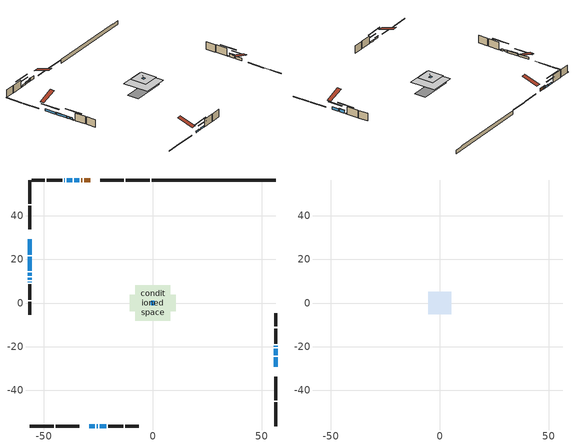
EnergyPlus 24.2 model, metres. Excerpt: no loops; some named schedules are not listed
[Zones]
conditioned space
 floor outside (Floor1 construction): -0.5,-0.5 -0.5,0.5 0.5,0.5 0.5,-0.5 z0.86
 floor outside (Floor11 construction): -0.43,-0.43 -0.43,0.43 0.43,0.43 0.43,-0.43 z0.86
 floor outside (Floor12 construction): -0.37,-0.37 -0.37,0.37 0.37,0.37 0.37,-0.37 z0.86
 floor outside (Floor2 construction): -0.43,-0.43 -0.43,0.43 0.43,0.43 0.43,-0.43 z0.86
 floor outside (Floor3 construction): -0.57,-0.57 -0.57,0.57 0.57,0.57 0.57,-0.57 z0.86
 floor outside (Floor5 construction): -0.61,-0.61 -0.61,0.61 0.61,0.61 0.61,-0.61 z0.86
 floor outside (Floor7 construction): -0.43,-0.43 -0.43,0.43 0.43,0.43 0.43,-0.43 z0.86
 floor outside (Floor8 construction): -0.7,-0.7 -0.7,0.7 0.7,0.7 0.7,-0.7 z0.86
 floor outside (Floor9 construction): -0.26,-0.26 -0.26,0.26 0.26,0.26 0.26,-0.26 z0.86
 floor adiabatic (AdiabaticFloorConstruction): -8.1,-8.1 -8.1,8.1 8.1,8.1 8.1,-8.1 z3.3
 floor foundation (Slab1 construction): -10.54,-3.73 -10.54,3.73 10.54,3.73 10.54,-3.73 z-1.58
 wall outside (RimJoist1 construction): -1.46,56.54 -12.4,56.54 / -56.54,-56.54 -45.6,-56.54 / -56.54,56.54 -56.54,45.6 / 56.54,-56.54 56.54,-45.6 z0.86:1.16
 wall outside (RimJoist2 construction): -13.33,56.54 -24.19,56.54 / -44.67,-56.54 -33.81,-56.54 / -56.54,44.67 -56.54,33.81 / 56.54,-44.67 56.54,-33.81 z0.86:1.16
 wall outside (AdiabaticWallConstruction 1): -28.74,56.54 -31.55,56.54 / -32.48,56.54 -32.97,56.54 z0.86:2.89
 wall outside (AdiabaticWallConstruction): 56.54,-29.26 56.54,-25.05 z0.86:2.55; -56.54,29.26 -56.54,22.24 z0.86:2.06; 56.54,-24.12 56.54,-20.93 z0.86:2.78; -33.9,56.54 -36.13,56.54 z0.86:1.76; -29.26,-56.54 -26.69,-56.54 z0.86:1.63; -56.54,21.31 -56.54,14.82 z0.86:1.98; -56.54,13.9 -56.54,12.5 / -56.54,11.57 -56.54,10.73 z0.86:2.08; -37.05,56.54 -39.47,56.54 z0.86:1.83; 56.54,-20 56.54,-19.71 / -40.39,56.54 -40.69,56.54 / -25.76,-56.54 -25.18,-56.54 / -56.54,9.8 -56.54,9.51 z0.86:1.21; -24.26,-56.54 -21.47,-56.54 z0.86:1.7
 wall outside (Wall1 construction): -41.62,56.54 -48.68,56.54 / -20.55,-56.54 -13.49,-56.54 / -56.54,8.58 -56.54,1.52 / 56.54,-18.78 56.54,-11.72 z0.86:5.74
 wall outside (Wall2 construction): -49.61,56.54 -55.62,56.54 / -12.56,-56.54 -6.55,-56.54 / -56.54,0.59 -56.54,-5.42 / 56.54,-10.79 56.54,-4.78 z0.86:5.74
 wall foundation (FoundationWall1 construction): -0.53,56.54,-1.58 -0.53,56.54,0.86 50.84,56.54,0.86 50.84,56.54,0.6 56.54,56.54,0.6 56.54,56.54,-1.58
 window (WindowConstruction): 56.54,-29.26 56.54,-25.05 z0.86:2.55
 window (WindowConstruction 3): -56.54,29.26 -56.54,22.24 z0.86:2.06
 window (WindowConstruction 4): 56.54,-24.12 56.54,-20.93 z0.86:2.78
 window (WindowConstruction 5): -33.9,56.54 -36.13,56.54 z0.86:1.76
 window (WindowConstruction 6): -29.26,-56.54 -26.69,-56.54 z0.86:1.63
 window (WindowConstruction 7): -56.54,21.31 -56.54,14.82 z0.86:1.98
 window (WindowConstruction 12): -56.54,13.9 -56.54,12.5 z0.86:2.08
 window (WindowConstruction 13): -56.54,11.57 -56.54,10.73 z0.86:2.08
 window (WindowConstruction 1): -37.05,56.54 -39.47,56.54 z0.86:1.83
 window (WindowConstruction 8): 56.54,-20 56.54,-19.71 z0.86:1.21
 window (WindowConstruction 9): -40.4,56.54 -40.69,56.54 z0.86:1.21
 window (WindowConstruction 10): -25.76,-56.54 -25.18,-56.54 z0.86:1.21
 window (WindowConstruction 11): -56.54,9.8 -56.54,9.51 z0.86:1.21
 window (WindowConstruction 2): -24.26,-56.54 -21.48,-56.54 z0.86:1.7
 door (Door): -28.74,56.54 -31.55,56.54 z0.86:2.89
 door (Door 1): -32.48,56.54 -32.97,56.54 z0.86:2.89
 ceiling adiabatic (AdiabaticFloorConstruction): 8.1,-8.1 8.1,8.1 -8.1,8.1 -8.1,-8.1 z3.3
 roof outside (Roof1 construction): -2.17,2.17 -2.17,-2.17 2.17,-2.17 2.17,2.17 z5.74
 roof outside (Roof3 construction): -0.93,0.93 -0.93,-0.93 0.93,-0.93 0.93,0.93 z5.74
 roof outside (Roof4 construction): -0.9,0.9 -0.9,-0.9 0.9,-0.9 0.9,0.9 z5.74
 roof outside (AdiabaticRoofConstruction): 0.75,-0.75 0.75,0.75 -0.75,0.75 -0.75,-0.75 z5.74; 0.68,-0.68 0.68,0.68 -0.68,0.68 -0.68,-0.68 z5.74
 skylight (SkylightConstruction): 0.75,-0.75 0.75,0.75 -0.75,0.75 -0.75,-0.75 z5.74
 skylight (SkylightConstruction 1): 0.68,-0.68 0.68,0.68 -0.68,0.68 -0.68,-0.68 z5.74
attic - vented
 floor to conditioned space (Floor13 construction Reversed): -5.24,-5.24 -5.24,5.24 5.24,5.24 5.24,-5.24 z5.74
 roof outside (Roof2 construction): -27.81,56.54,5.74 -27.81,46.33,9.14 -25.12,46.33,9.14 -25.12,56.54,5.74; -30.19,-56.54,5.74 -30.19,-46.33,9.14 -32.88,-46.33,9.14 -32.88,-56.54,5.74; -56.54,30.19,5.74 -46.33,30.19,9.14 -46.33,32.88,9.14 -56.54,32.88,5.74; 56.54,-30.19,5.74 46.33,-30.19,9.14 46.33,-32.88,9.14 56.54,-32.88,5.74
shading: 56.54,-22.41 56.54,-31.9 56.96,-31.9 56.96,-22.41 z5.19; -56.54,19.6 -56.54,31.9 -56.96,31.9 -56.96,19.6 z4.7; 56.54,-20.73 56.54,-24.32 56.96,-24.32 56.96,-20.73 z2.98; -36.33,56.54 -33.69,56.54 -33.69,56.96 -36.33,56.96 z1.96; -26.49,-56.54 -29.46,-56.54 -29.46,-56.96 -26.49,-56.96 z1.84; -56.54,14.62 -56.54,21.51 -56.96,21.51 -56.96,14.62 z2.18; -42.11,56.54 -34.42,56.54 -34.42,56.96 -42.11,56.96 z4.47; 56.54,-14.33 56.54,-25.38 56.96,-25.38 56.96,-14.33 z6.59; -46.07,56.54 -35.02,56.54 -35.02,56.96 -46.07,56.96 z6.59; -19.8,-56.54 -31.14,-56.54 -31.14,-56.96 -19.8,-56.96 z6.59; -56.54,4.13 -56.54,15.18 -56.96,15.18 -56.96,4.13 z6.59; -18.84,-56.54 -26.89,-56.54 -26.89,-56.96 -18.84,-56.96 z4.34
[Building]
Building 1: Terrain=Suburbs
[Site:Location]
Vancouver Intl AP_BC: Latitude {deg}=49.19; Longitude {deg}=-123.18; Time Zone {hr}=-8; Elevation {m}=4; Keep Site Location Information=Yes
[Site:GroundTemperature:Shallow]
8.06451, 6.96315, 6.87495, 7.3976, 9.49575, 11.5841, 13.3946, 14.5416, 14.639, 13.7062, 11.9418, 9.91751
[Site:WaterMainsTemperature]
Calculation Method=Schedule; Temperature Schedule=mains temperature schedule
[Material] Roughness=Rough; Thermal Absorptance=0.9
Name | Thickness {m} | Conductivity {W/m-K} | Density {kg/m3} | Specific Heat {J/kg-K} | Solar Absorptance | Visible Absorptance
asphalt or fiberglass shingles | 0.00635 | 0.162714 | 1121.4 | 1465.45 | 0.84 | 0.84
asphalt or fiberglass shingles 1 | 0.00635 | 0.162714 | 1121.4 | 1465.45 | 0.7 | 0.7
ceiling loosefill ins | 0.0846667 | 0.0480833 | 16.02 | 1046.75 | 0.7 | 0.7
ceiling stud and cavity | 0.1397 | 0.0930096 | 65.682 | 1177.47 | 0.7 | 0.7
concrete 4.0 in. | 0.1016 | 1.803125 | 2242.8 | 837.4 | 0.7 | 0.7
concrete 8.0 in. | 0.2032 | 1.803125 | 2242.8 | 837.4 | 0.7 | 0.7
door material | 0.04445 | 0.0451087 | 512.64 | 1214.23 | 0.7 | 0.7
exterior vertical ins | 0.00218552 | 0.029427 | 32.04 | 1214.23 | 0.7 | 0.7
floor covering | 0.0127 | 0.0433444 | 54.468 | 1339.84 | 0.6 | 0.6
floor rigid ins; rim joist rigid ins; roof rigid ins; wall rigid ins | 0.051816 | 0.029427 | 32.04 | 1214.23 | 0.7 | 0.7
floor rigid ins 1; roof rigid ins 1; wall rigid ins 1 | 0.512978 | 0.029427 | 32.04 | 1214.23 | 0.7 | 0.7
floor stud and cavity | 0.1397 | 0.0951064 | 92.3553 | 1139.71 | 0.7 | 0.7
floor stud and cavity 1 | 0.1397 | 0.0910672 | 92.3553 | 1139.71 | 0.7 | 0.7
floor stud and cavity 2 | 0.1397 | 0.0946526 | 92.3553 | 1139.71 | 0.7 | 0.7
floor stud and cavity 3 | 0.1397 | 0.0957955 | 92.3553 | 1139.71 | 0.7 | 0.7
floor stud and cavity 4 | 0.1397 | 0.0944273 | 92.3553 | 1139.71 | 0.7 | 0.7
floor stud and cavity 5 | 0.1397 | 0.0955647 | 92.3553 | 1139.71 | 0.7 | 0.7
floor stud and cavity 6 | 0.1397 | 0.0935367 | 92.3553 | 1139.71 | 0.7 | 0.7
floor stud and cavity 7 | 0.1397 | 0.0949926 | 92.3553 | 1139.71 | 0.7 | 0.7
floor stud and cavity 8 | 0.1397 | 0.094879 | 92.3553 | 1139.71 | 0.7 | 0.7
floor stud and cavity 9 | 0.1397 | 1.75129 | 37.0049 | 1207.88 | 0.7 | 0.7
furniture material conditioned space 1 | 0.1524 | 0.115458 | 640.8 | 1214.23 | 0.6 | 0.6
gypsum board | 0.0127 | 0.160291 | 801 | 837.4 | 0.6 | 0.6
gypsum board 1 | 0.0127 | 0.160291 | 801 | 837.4 | 0.7 | 0.7
osb sheathing 0.5 in. | 0.0127 | 0.115458 | 512.64 | 1214.23 | 0.7 | 0.7
osb sheathing 0.75 in. | 0.01905 | 0.115458 | 512.64 | 1214.23 | 0.7 | 0.7
osb sheathing 2.0 in. | 0.0508 | 0.115458 | 512.64 | 1214.23 | 0.7 | 0.7
rim joist stud and cavity | 0.0508 | 0.0404867 | 125.044 | 1163.47 | 0.6 | 0.6
rim joist stud and cavity 1 | 0.0508 | 0.0485217 | 125.044 | 1163.47 | 0.6 | 0.6
roof stud and cavity | 0.2032 | 0.200369 | 78.34581 | 1123.46 | 0.7 | 0.7
roof stud and cavity 1 | 0.2032 | 0.197963 | 78.34581 | 1123.46 | 0.7 | 0.7
roof stud and cavity 2 | 0.2032 | 0.208704 | 78.34581 | 1123.46 | 0.7 | 0.7
roof stud and cavity 3 | 0.18415 | 1.7868 | 37.0049 | 1207.88 | 0.6 | 0.6
wall stud and cavity | 0.1397 | 0.316099 | 139.0536 | 1170.24 | 0.7 | 0.7
wall stud and cavity 1 | 0.1397 | 0.322524 | 139.0536 | 1170.24 | 0.7 | 0.7
wall stud and cavity 2 | 0.0889 | 0.380278 | 52.3479 | 1209.89 | 0.7 | 0.7
wall stud and cavity 3 | 0.0889 | 0.391764 | 83.0341 | 1211.67 | 0.7 | 0.7
wood siding | 0.0254 | 0.102417 | 544.68 | 1172.36 | 0.4 | 0.4
wood siding 1; wood siding 2; wood siding 3 | 0.0254 | 0.102417 | 544.68 | 1172.36 | 0.7 | 0.7
[WindowMaterial:SimpleGlazingSystem]
Name | U-Factor {W/m2-K} | Solar Heat Gain Coefficient
SkylightMaterial | 3.31605 | 0.7011
SkylightMaterial 1 | 3.50572 | 0.6828
WindowMaterial | 3.29835 | 0.68
WindowMaterial 1 | 3.304596 | 0.63
WindowMaterial 10 | 5.12269 | 0.59
WindowMaterial 2 | 3.30573 | 0.61
WindowMaterial 3 | 3.30232 | 0.66
WindowMaterial 4 | 3.29721 | 0.69
WindowMaterial 5 | 3.30573 | 0.62
WindowMaterial 6 | 3.30573 | 0.6
WindowMaterial 7 | 3.30346 | 0.65
WindowMaterial 8 | 3.26258 | 0.43
WindowMaterial 9 | 4.08135 | 0.67
[Construction]
AdiabaticFloorConstruction: floor stud and cavity 9, floor rigid ins 1, osb sheathing 0.75 in., floor covering
AdiabaticRoofConstruction: asphalt or fiberglass shingles 1, roof rigid ins 1, osb sheathing 0.75 in., roof stud and cavity 3
AdiabaticWallConstruction: wood siding 2, wall rigid ins 1, wall stud and cavity 2, gypsum board
AdiabaticWallConstruction 1: wood siding 3, wall rigid ins 1, wall stud and cavity 2, gypsum board
Door; Door 1: door material
Floor1 construction: floor stud and cavity, floor rigid ins, osb sheathing 0.75 in., floor covering
Floor11 construction: floor stud and cavity 7, floor rigid ins, osb sheathing 0.75 in., floor covering
Floor12 construction: floor stud and cavity 8, floor rigid ins, osb sheathing 0.75 in., floor covering
Floor13 construction Reversed: gypsum board, ceiling stud and cavity, ceiling loosefill ins
Floor2 construction: floor stud and cavity 1, floor rigid ins, osb sheathing 0.75 in., floor covering
Floor3 construction: floor stud and cavity 2, floor rigid ins, osb sheathing 0.75 in., floor covering
Floor5 construction: floor stud and cavity 3, floor rigid ins, osb sheathing 0.75 in., floor covering
Floor7 construction: floor stud and cavity 4, floor rigid ins, osb sheathing 0.75 in., floor covering
Floor8 construction: floor stud and cavity 5, floor rigid ins, osb sheathing 0.75 in., floor covering
Floor9 construction: floor stud and cavity 6, floor rigid ins, osb sheathing 0.75 in., floor covering
FoundationWall1 construction: concrete 8.0 in., gypsum board 1
furniture construction conditioned space 1: furniture material conditioned space 1
PartitionWallConstruction: gypsum board, wall stud and cavity 3, gypsum board
RimJoist1 construction: wood siding 1, rim joist rigid ins, osb sheathing 2.0 in., rim joist stud and cavity
RimJoist2 construction: wood siding 1, rim joist rigid ins, osb sheathing 2.0 in., rim joist stud and cavity 1
Roof1 construction: asphalt or fiberglass shingles, roof rigid ins, osb sheathing 0.75 in., roof stud and cavity, gypsum board
Roof2 construction: asphalt or fiberglass shingles
Roof3 construction: asphalt or fiberglass shingles, roof rigid ins, osb sheathing 0.75 in., roof stud and cavity 1, gypsum board
Roof4 construction: asphalt or fiberglass shingles, roof rigid ins, osb sheathing 0.75 in., roof stud and cavity 2, gypsum board
SkylightConstruction: SkylightMaterial
SkylightConstruction 1: SkylightMaterial 1
Slab1 construction: concrete 4.0 in.
Wall1 construction: wood siding, wall rigid ins, osb sheathing 0.5 in., wall stud and cavity, gypsum board
Wall2 construction: wood siding, wall rigid ins, osb sheathing 0.5 in., wall stud and cavity 1, gypsum board
WindowConstruction: WindowMaterial
WindowConstruction 1: WindowMaterial 1
WindowConstruction 10; WindowConstruction 11; WindowConstruction 8; WindowConstruction 9: WindowMaterial 8
WindowConstruction 12: WindowMaterial 9
WindowConstruction 13: WindowMaterial 10
WindowConstruction 2: WindowMaterial 2
WindowConstruction 3: WindowMaterial 3
WindowConstruction 4: WindowMaterial 4
WindowConstruction 5: WindowMaterial 5
WindowConstruction 6: WindowMaterial 6
WindowConstruction 7: WindowMaterial 7
[Zone] Multiplier=1; Part of Total Floor Area=Yes
Name | Volume {m3}
attic - vented | 60.8048
conditioned space | 1169.4
[Space]
Name | Zone | Volume {m3}
attic - vented 1 | attic - vented | 60.8048
conditioned space 1 | conditioned space | 1169.4
[ZoneInfiltration:EffectiveLeakageArea]
infil attic - vented 1: Zone or Space=attic - vented 1; Schedule=Always On Discrete; Effective Air Leakage Area {cm2}=4551.72; Stack Coefficient=0.000236788; Wind Coefficient=1.03968e-05
[ZoneMixing]
whole house fan mix: Zone or Space=attic - vented; Schedule=Always On Continuous; Design Flow Rate Calculation Method=Flow/Zone; Design Flow Rate {m3/s}=0; Source Zone or Space=conditioned space
[SurfaceProperty:ExposedFoundationPerimeter]
Slab1: Exposed Perimeter Calculation Method=TotalExposedPerimeter; Total Exposed Perimeter {m}=57.074
[InternalMass] Zone or ZoneList=conditioned space; Space or SpaceList=conditioned space 1
Name | Construction | Surface Area {m2}
furniture mass conditioned space 1 | furniture construction conditioned space 1 | 171.405
partition wall mass | PartitionWallConstruction | 428.511
[Lights]
interior lighting: Zone or ZoneList or Space or SpaceList=conditioned space 1; Schedule=interior lighting schedule; Design Level Calculation Method=LightingLevel; Lighting Level {W}=343.2; Return Air Fraction=0; Fraction Radiant=0.6; Fraction Visible=0.2; Fraction Replaceable=1
[People]
occupants: Zone or ZoneList or Space or SpaceList=conditioned space 1; Number of People Schedule=occupants schedule; Number of People Calculation Method=People; Number of People=3; Fraction Radiant=0.314171; Sensible Heat Fraction=0.56303; Activity Level Schedule=occupants activity schedule; Carbon Dioxide Generation Rate {m3/s-W}=0; Enable ASHRAE 55 Comfort Warnings=No; Mean Radiant Temperature Calculation Type=EnclosureAveraged
[ElectricEquipment] Zone or ZoneList or Space or SpaceList=conditioned space 1; Design Level Calculation Method=EquipmentLevel
Name | Schedule | Design Level {W} | Fraction Latent | Fraction Radiant | Fraction Lost
clothes dryer | clothes dryer schedule | 140.772 | 0.015 | 0.081 | 0.85
clothes washer | clothes washer schedule | 32.1985 | 0.03 | 0.162 | 0.7
cooking range | cooking range schedule | 215.147 | 0.08 | 0.432 | 0.2
dishwasher | dishwasher schedule | 66.8632 | 0.3 | 0.18 | 0.4
fridge | fridge schedule | 72.9452 | 0 | 0.6 | 0
mech vent bath fan 0 | mech vent bath fan 0 schedule | 50.2 | 0 | 0 | 1
mech vent bath fan 1 | mech vent bath fan 1 schedule | 50.2 | 0 | 0 | 1
mech vent house fan | mech vent house fan schedule | 0 | 0 | 0 | 1
mech vent house fan cfis | mech vent house fan cfis schedule | 0 | 0 | 0 | 0
mech vent range fan 0 | mech vent range fan 0 schedule | 57 | 0 | 0 | 1
misc plug loads | misc plug loads schedule | 494.7 | 0.045 | 0.513 | 0.1
whole house fan | Always On Discrete | 0 | 0 | 0 | 1
[OtherEquipment] Zone or ZoneList or Space or SpaceList=conditioned space 1; Design Level Calculation Method=EquipmentLevel
Name | Fuel Type | Schedule | Design Level {W} | Fraction Latent | Fraction Radiant | Fraction Lost
clothes dryer 1 | Electricity | clothes dryer schedule | 0 | 0.015 | 0.081 | 0.85
cooking range 1 | Electricity | cooking range schedule | 0 | 0.08 | 0.432 | 0.2
general water use latent | None | general water use schedule | 62.594 | 1 | 0 | 0
general water use sensible | None | general water use schedule | -61.6891 | 0 | 0.6 | 0
mech vent house fan latent load | None | Always On Discrete | 0 | 1 | 0 | 0
mech vent house fan sensible load | None | Always On Discrete | 0 | 0 | 0 | 0
water heater energy adjustment1 | NaturalGas | Always On Discrete | 0.01 | 0 | 0 | 1
[ZoneInfiltration:DesignFlowRate] Zone or ZoneList or Space or SpaceList=conditioned space 1; Schedule=Always On Discrete; Design Flow Rate Calculation Method=Flow/Zone; Design Flow Rate {m3/s}=0
infil flow; natural vent flow; whole house fan flow
[Foundation:Kiva]
Foundation Kiva 1: Initial Indoor Air Temperature {C}=21; Wall Height Above Grade {m}=0.859993; Wall Depth Below Slab {m}=0.2032; Custom Block Material Name 1=exterior vertical ins; Custom Block Depth 1 {m}=2.43998; Custom Block X Position 1 {m}=0.2159; Custom Block Z Position 1 {m}=0
[Foundation:Kiva:Settings]
Soil Conductivity {W/m-K}=0.849921; Soil Density {kg/m3}=1842.3; Soil Specific Heat {J/kg-K}=418.7; Ground Solar Absorptivity=0.9; Ground Thermal Absorptivity=0.9; Ground Surface Roughness {m}=0.03; Far-Field Width {m}=40; Deep-Ground Boundary Condition=ZeroFlux; Deep-Ground Depth {m}=40; Minimum Cell Dimension {m}=0.2; Maximum Cell Growth Coefficient=3; Simulation Timestep=Timestep
[Exterior:Lights]
exterior lighting: Schedule=exterior lighting schedule; Design Level {W}=75.6
[Schedule:Constant]
Name | Hourly Value
Always On Continuous; mech vent house fan schedule; mech vent house fan cfis schedule; Always On Discrete | 1
occupants activity schedule | 117.228
fridge schedule | 0
[Schedule:Week:Daily]
interior lighting schedule Week Rule - Jan1-Jan27: interior lighting schedule day, interior lighting schedule day, interior lighting schedule day, interior lighting schedule day, interior lighting schedule day, interior lighting schedule day, interior lighting schedule day, interior lighting schedule default day, interior lighting schedule default day, interior lighting schedule default day, interior lighting schedule default day, interior lighting schedule default day
interior lighting schedule Week Rule - Jan28-Feb3: interior lighting schedule day, interior lighting schedule day, interior lighting schedule day, interior lighting schedule day, interior lighting schedule day 1, interior lighting schedule day 1, interior lighting schedule day 1, interior lighting schedule default day, interior lighting schedule default day, interior lighting schedule default day, interior lighting schedule default day, interior lighting schedule default day
interior lighting schedule Week Rule - Feb4-Feb24: interior lighting schedule day 1, interior lighting schedule day 1, interior lighting schedule day 1, interior lighting schedule day 1, interior lighting schedule day 1, interior lighting schedule day 1, interior lighting schedule day 1, interior lighting schedule default day, interior lighting schedule default day, interior lighting schedule default day, interior lighting schedule default day, interior lighting schedule default day
interior lighting schedule Week Rule - Feb25-Mar3: interior lighting schedule day 1, interior lighting schedule day 1, interior lighting schedule day 1, interior lighting schedule day 1, interior lighting schedule day 2, interior lighting schedule day 2, interior lighting schedule day 2, interior lighting schedule default day, interior lighting schedule default day, interior lighting schedule default day, interior lighting schedule default day, interior lighting schedule default day
interior lighting schedule Week Rule - Mar4-Mar31: interior lighting schedule day 2, interior lighting schedule day 2, interior lighting schedule day 2, interior lighting schedule day 2, interior lighting schedule day 2, interior lighting schedule day 2, interior lighting schedule day 2, interior lighting schedule default day, interior lighting schedule default day, interior lighting schedule default day, interior lighting schedule default day, interior lighting schedule default day
interior lighting schedule Week Rule - Apr1-Apr28: interior lighting schedule day 3, interior lighting schedule day 3, interior lighting schedule day 3, interior lighting schedule day 3, interior lighting schedule day 3, interior lighting schedule day 3, interior lighting schedule day 3, interior lighting schedule default day, interior lighting schedule default day, interior lighting schedule default day, interior lighting schedule default day, interior lighting schedule default day
interior lighting schedule Week Rule - Apr29-May5: interior lighting schedule day 3, interior lighting schedule day 3, interior lighting schedule day 4, interior lighting schedule day 4, interior lighting schedule day 4, interior lighting schedule day 4, interior lighting schedule day 4, interior lighting schedule default day, interior lighting schedule default day, interior lighting schedule default day, interior lighting schedule default day, interior lighting schedule default day
interior lighting schedule Week Rule - May6-May26: interior lighting schedule day 4, interior lighting schedule day 4, interior lighting schedule day 4, interior lighting schedule day 4, interior lighting schedule day 4, interior lighting schedule day 4, interior lighting schedule day 4, interior lighting schedule default day, interior lighting schedule default day, interior lighting schedule default day, interior lighting schedule default day, interior lighting schedule default day
interior lighting schedule Week Rule - May27-Jun2: interior lighting schedule day 4, interior lighting schedule day 4, interior lighting schedule day 4, interior lighting schedule day 4, interior lighting schedule day 4, interior lighting schedule day 5, interior lighting schedule day 5, interior lighting schedule default day, interior lighting schedule default day, interior lighting schedule default day, interior lighting schedule default day, interior lighting schedule default day
interior lighting schedule Week Rule - Jun3-Jun30: interior lighting schedule day 5, interior lighting schedule day 5, interior lighting schedule day 5, interior lighting schedule day 5, interior lighting schedule day 5, interior lighting schedule day 5, interior lighting schedule day 5, interior lighting schedule default day, interior lighting schedule default day, interior lighting schedule default day, interior lighting schedule default day, interior lighting schedule default day
interior lighting schedule Week Rule - Jul1-Jul28: interior lighting schedule day 6, interior lighting schedule day 6, interior lighting schedule day 6, interior lighting schedule day 6, interior lighting schedule day 6, interior lighting schedule day 6, interior lighting schedule day 6, interior lighting schedule default day, interior lighting schedule default day, interior lighting schedule default day, interior lighting schedule default day, interior lighting schedule default day
interior lighting schedule Week Rule - Jul29-Aug4: interior lighting schedule day 6, interior lighting schedule day 6, interior lighting schedule day 6, interior lighting schedule day 7, interior lighting schedule day 7, interior lighting schedule day 7, interior lighting schedule day 7, interior lighting schedule default day, interior lighting schedule default day, interior lighting schedule default day, interior lighting schedule default day, interior lighting schedule default day
interior lighting schedule Week Rule - Aug5-Aug25: interior lighting schedule day 7, interior lighting schedule day 7, interior lighting schedule day 7, interior lighting schedule day 7, interior lighting schedule day 7, interior lighting schedule day 7, interior lighting schedule day 7, interior lighting schedule default day, interior lighting schedule default day, interior lighting schedule default day, interior lighting schedule default day, interior lighting schedule default day
interior lighting schedule Week Rule - Aug26-Sep1: interior lighting schedule day 7, interior lighting schedule day 7, interior lighting schedule day 7, interior lighting schedule day 7, interior lighting schedule day 7, interior lighting schedule day 7, interior lighting schedule day 8, interior lighting schedule default day, interior lighting schedule default day, interior lighting schedule default day, interior lighting schedule default day, interior lighting schedule default day
interior lighting schedule Week Rule - Sep2-Sep29: interior lighting schedule day 8, interior lighting schedule day 8, interior lighting schedule day 8, interior lighting schedule day 8, interior lighting schedule day 8, interior lighting schedule day 8, interior lighting schedule day 8, interior lighting schedule default day, interior lighting schedule default day, interior lighting schedule default day, interior lighting schedule default day, interior lighting schedule default day
interior lighting schedule Week Rule - Sep30-Oct6: interior lighting schedule day 8, interior lighting schedule day 9, interior lighting schedule day 9, interior lighting schedule day 9, interior lighting schedule day 9, interior lighting schedule day 9, interior lighting schedule day 9, interior lighting schedule default day, interior lighting schedule default day, interior lighting schedule default day, interior lighting schedule default day, interior lighting schedule default day
interior lighting schedule Week Rule - Oct7-Oct27: interior lighting schedule day 9, interior lighting schedule day 9, interior lighting schedule day 9, interior lighting schedule day 9, interior lighting schedule day 9, interior lighting schedule day 9, interior lighting schedule day 9, interior lighting schedule default day, interior lighting schedule default day, interior lighting schedule default day, interior lighting schedule default day, interior lighting schedule default day
interior lighting schedule Week Rule - Oct28-Nov3: interior lighting schedule day 9, interior lighting schedule day 9, interior lighting schedule day 9, interior lighting schedule day 9, interior lighting schedule day 10, interior lighting schedule day 10, interior lighting schedule day 10, interior lighting schedule default day, interior lighting schedule default day, interior lighting schedule default day, interior lighting schedule default day, interior lighting schedule default day
interior lighting schedule Week Rule - Nov4-Nov24: interior lighting schedule day 10, interior lighting schedule day 10, interior lighting schedule day 10, interior lighting schedule day 10, interior lighting schedule day 10, interior lighting schedule day 10, interior lighting schedule day 10, interior lighting schedule default day, interior lighting schedule default day, interior lighting schedule default day, interior lighting schedule default day, interior lighting schedule default day
interior lighting schedule Week Rule - Nov25-Dec1: interior lighting schedule day 10, interior lighting schedule day 10, interior lighting schedule day 10, interior lighting schedule day 10, interior lighting schedule day 10, interior lighting schedule day 10, interior lighting schedule day 11, interior lighting schedule default day, interior lighting schedule default day, interior lighting schedule default day, interior lighting schedule default day, interior lighting schedule default day
interior lighting schedule Week Rule - Dec2-Dec31: interior lighting schedule day 11, interior lighting schedule day 11, interior lighting schedule day 11, interior lighting schedule day 11, interior lighting schedule day 11, interior lighting schedule day 11, interior lighting schedule day 11, interior lighting schedule default day, interior lighting schedule default day, interior lighting schedule default day, interior lighting schedule default day, interior lighting schedule default day
occupants schedule Week Rule - Jan1-Dec31: occupants schedule day, occupants schedule day, occupants schedule day, occupants schedule day, occupants schedule day, occupants schedule day, occupants schedule day, occupants schedule default day, occupants schedule default day, occupants schedule default day, occupants schedule default day, occupants schedule default day
clothes dryer schedule Week Rule - Jan1-Dec31: clothes dryer schedule day, clothes dryer schedule day, clothes dryer schedule day, clothes dryer schedule day, clothes dryer schedule day, clothes dryer schedule day, clothes dryer schedule day, clothes dryer schedule default day, clothes dryer schedule default day, clothes dryer schedule default day, clothes dryer schedule default day, clothes dryer schedule default day
clothes washer schedule Week Rule - Jan1-Dec31: clothes washer schedule day, clothes washer schedule day, clothes washer schedule day, clothes washer schedule day, clothes washer schedule day, clothes washer schedule day, clothes washer schedule day, clothes washer schedule default day, clothes washer schedule default day, clothes washer schedule default day, clothes washer schedule default day, clothes washer schedule default day
cooking range schedule Week Rule - Jan1-Dec31: cooking range schedule day, cooking range schedule day, cooking range schedule day, cooking range schedule day, cooking range schedule day, cooking range schedule day, cooking range schedule day, cooking range schedule default day, cooking range schedule default day, cooking range schedule default day, cooking range schedule default day, cooking range schedule default day
dishwasher schedule Week Rule - Jan1-Dec31: dishwasher schedule day, dishwasher schedule day, dishwasher schedule day, dishwasher schedule day, dishwasher schedule day, dishwasher schedule day, dishwasher schedule day, dishwasher schedule default day, dishwasher schedule default day, dishwasher schedule default day, dishwasher schedule default day, dishwasher schedule default day
mech vent bath fan 0 schedule Week Rule - Jan1-Dec31: mech vent bath fan 0 schedule day, mech vent bath fan 0 schedule day, mech vent bath fan 0 schedule day, mech vent bath fan 0 schedule day, mech vent bath fan 0 schedule day, mech vent bath fan 0 schedule day, mech vent bath fan 0 schedule day, mech vent bath fan 0 schedule default day, mech vent bath fan 0 schedule default day, mech vent bath fan 0 schedule default day, mech vent bath fan 0 schedule default day, mech vent bath fan 0 schedule default day
mech vent bath fan 1 schedule Week Rule - Jan1-Dec31: mech vent bath fan 1 schedule day, mech vent bath fan 1 schedule day, mech vent bath fan 1 schedule day, mech vent bath fan 1 schedule day, mech vent bath fan 1 schedule day, mech vent bath fan 1 schedule day, mech vent bath fan 1 schedule day, mech vent bath fan 1 schedule default day, mech vent bath fan 1 schedule default day, mech vent bath fan 1 schedule default day, mech vent bath fan 1 schedule default day, mech vent bath fan 1 schedule default day
mech vent range fan 0 schedule Week Rule - Jan1-Dec31: mech vent range fan 0 schedule day, mech vent range fan 0 schedule day, mech vent range fan 0 schedule day, mech vent range fan 0 schedule day, mech vent range fan 0 schedule day, mech vent range fan 0 schedule day, mech vent range fan 0 schedule day, mech vent range fan 0 schedule default day, mech vent range fan 0 schedule default day, mech vent range fan 0 schedule default day, mech vent range fan 0 schedule default day, mech vent range fan 0 schedule default day
misc plug loads schedule Week Rule - Jan1-Dec31: misc plug loads schedule day, misc plug loads schedule day, misc plug loads schedule day, misc plug loads schedule day, misc plug loads schedule day, misc plug loads schedule day, misc plug loads schedule day, misc plug loads schedule default day, misc plug loads schedule default day, misc plug loads schedule default day, misc plug loads schedule default day, misc plug loads schedule default day
general water use schedule Week Rule - Jan1-Dec31: general water use schedule day, general water use schedule day, general water use schedule day, general water use schedule day, general water use schedule day, general water use schedule day, general water use schedule day, general water use schedule default day, general water use schedule default day, general water use schedule default day, general water use schedule default day, general water use schedule default day
exterior lighting schedule Week Rule - Jan1-Jan27: exterior lighting schedule day, exterior lighting schedule day, exterior lighting schedule day, exterior lighting schedule day, exterior lighting schedule day, exterior lighting schedule day, exterior lighting schedule day, exterior lighting schedule default day, exterior lighting schedule default day, exterior lighting schedule default day, exterior lighting schedule default day, exterior lighting schedule default day
exterior lighting schedule Week Rule - Jan28-Feb3: exterior lighting schedule day, exterior lighting schedule day, exterior lighting schedule day, exterior lighting schedule day, exterior lighting schedule day 1, exterior lighting schedule day 1, exterior lighting schedule day 1, exterior lighting schedule default day, exterior lighting schedule default day, exterior lighting schedule default day, exterior lighting schedule default day, exterior lighting schedule default day
exterior lighting schedule Week Rule - Feb4-Feb24: exterior lighting schedule day 1, exterior lighting schedule day 1, exterior lighting schedule day 1, exterior lighting schedule day 1, exterior lighting schedule day 1, exterior lighting schedule day 1, exterior lighting schedule day 1, exterior lighting schedule default day, exterior lighting schedule default day, exterior lighting schedule default day, exterior lighting schedule default day, exterior lighting schedule default day
exterior lighting schedule Week Rule - Feb25-Mar3: exterior lighting schedule day 1, exterior lighting schedule day 1, exterior lighting schedule day 1, exterior lighting schedule day 1, exterior lighting schedule day 2, exterior lighting schedule day 2, exterior lighting schedule day 2, exterior lighting schedule default day, exterior lighting schedule default day, exterior lighting schedule default day, exterior lighting schedule default day, exterior lighting schedule default day
[Schedule:Year]
interior lighting schedule: interior lighting schedule Week Rule - Jan1-Jan27, 1, 1, 1, 27, interior lighting schedule Week Rule - Jan28-Feb3, 1, 28, 2, 3, interior lighting schedule Week Rule - Feb4-Feb24, 2, 4, 2, 24, interior lighting schedule Week Rule - Feb25-Mar3, 2, 25, 3, 3, interior lighting schedule Week Rule - Mar4-Mar31, 3, 4, 3, 31, interior lighting schedule Week Rule - Apr1-Apr28, 4, 1, 4, 28, interior lighting schedule Week Rule - Apr29-May5, 4, 29, 5, 5, interior lighting schedule Week Rule - May6-May26, 5, 6, 5, 26, interior lighting schedule Week Rule - May27-Jun2, 5, 27, 6, 2, interior lighting schedule Week Rule - Jun3-Jun30, 6, 3, 6, 30, interior lighting schedule Week Rule - Jul1-Jul28, 7, 1, 7, 28, interior lighting schedule Week Rule - Jul29-Aug4, 7, 29, 8, 4, interior lighting schedule Week Rule - Aug5-Aug25, 8, 5, 8, 25, interior lighting schedule Week Rule - Aug26-Sep1, 8, 26, 9, 1, interior lighting schedule Week Rule - Sep2-Sep29, 9, 2, 9, 29, interior lighting schedule Week Rule - Sep30-Oct6, 9, 30, 10, 6, interior lighting schedule Week Rule - Oct7-Oct27, 10, 7, 10, 27, interior lighting schedule Week Rule - Oct28-Nov3, 10, 28, 11, 3, interior lighting schedule Week Rule - Nov4-Nov24, 11, 4, 11, 24, interior lighting schedule Week Rule - Nov25-Dec1, 11, 25, 12, 1, interior lighting schedule Week Rule - Dec2-Dec31, 12, 2, 12, 31
occupants schedule: occupants schedule Week Rule - Jan1-Dec31, 1, 1, 12, 31
clothes dryer schedule: clothes dryer schedule Week Rule - Jan1-Dec31, 1, 1, 12, 31
clothes washer schedule: clothes washer schedule Week Rule - Jan1-Dec31, 1, 1, 12, 31
cooking range schedule: cooking range schedule Week Rule - Jan1-Dec31, 1, 1, 12, 31
dishwasher schedule: dishwasher schedule Week Rule - Jan1-Dec31, 1, 1, 12, 31
mech vent bath fan 0 schedule: mech vent bath fan 0 schedule Week Rule - Jan1-Dec31, 1, 1, 12, 31
mech vent bath fan 1 schedule: mech vent bath fan 1 schedule Week Rule - Jan1-Dec31, 1, 1, 12, 31
mech vent range fan 0 schedule: mech vent range fan 0 schedule Week Rule - Jan1-Dec31, 1, 1, 12, 31
misc plug loads schedule: misc plug loads schedule Week Rule - Jan1-Dec31, 1, 1, 12, 31
general water use schedule: general water use schedule Week Rule - Jan1-Dec31, 1, 1, 12, 31
exterior lighting schedule: exterior lighting schedule Week Rule - Jan1-Jan27, 1, 1, 1, 27, exterior lighting schedule Week Rule - Jan28-Feb3, 1, 28, 2, 3, exterior lighting schedule Week Rule - Feb4-Feb24, 2, 4, 2, 24, exterior lighting schedule Week Rule - Feb25-Mar3, 2, 25, 3, 3, exterior lighting schedule Week Rule - Mar4-Mar31, 3, 4, 3, 31, exterior lighting schedule Week Rule - Apr1-Apr28, 4, 1, 4, 28, exterior lighting schedule Week Rule - Apr29-May5, 4, 29, 5, 5, exterior lighting schedule Week Rule - May6-May26, 5, 6, 5, 26, exterior lighting schedule Week Rule - May27-Jun2, 5, 27, 6, 2, exterior lighting schedule Week Rule - Jun3-Jun30, 6, 3, 6, 30, exterior lighting schedule Week Rule - Jul1-Jul28, 7, 1, 7, 28, exterior lighting schedule Week Rule - Jul29-Aug4, 7, 29, 8, 4, exterior lighting schedule Week Rule - Aug5-Aug25, 8, 5, 8, 25, exterior lighting schedule Week Rule - Aug26-Sep1, 8, 26, 9, 1, exterior lighting schedule Week Rule - Sep2-Sep29, 9, 2, 9, 29, exterior lighting schedule Week Rule - Sep30-Oct6, 9, 30, 10, 6, exterior lighting schedule Week Rule - Oct7-Oct27, 10, 7, 10, 27, exterior lighting schedule Week Rule - Oct28-Nov3, 10, 28, 11, 3, exterior lighting schedule Week Rule - Nov4-Nov24, 11, 4, 11, 24, exterior lighting schedule Week Rule - Nov25-Dec1, 11, 25, 12, 1, exterior lighting schedule Week Rule - Dec2-Dec31, 12, 2, 12, 31
[Schedule:Compact]
mains temperature schedule: Through: 01/01, For: AllDays, Until: 24:00, 11.375, Through: 01/02, For: AllDays, Until: 24:00, 11.3367, Through: 01/03, For: AllDays, Until: 24:00, 11.2994, Through: 01/04, For: AllDays, Until: 24:00, 11.2628, Through: 01/05, For: AllDays, Until: 24:00, 11.2267, Through: 01/06, For: AllDays, Until: 24:00, 11.1917, Through: 01/07, For: AllDays, Until: 24:00, 11.1578, Through: 01/08, For: AllDays, Until: 24:00, 11.1244, Through: 01/09, For: AllDays, Until: 24:00, 11.0917, Through: 01/10, For: AllDays, Until: 24:00, 11.06, Through: 01/11, For: AllDays, Until: 24:00, 11.0289, Through: 01/12, For: AllDays, Until: 24:00, 10.9989, Through: 01/13, For: AllDays, Until: 24:00, 10.97, Through: 01/14, For: AllDays, Until: 24:00, 10.9417, Through: 01/15, For: AllDays, Until: 24:00, 10.9139, Through: 01/16, For: AllDays, Until: 24:00, 10.8878, Through: 01/17, For: AllDays, Until: 24:00, 10.8622, Through: 01/18, For: AllDays, Until: 24:00, 10.8372, Through: 01/19, For: AllDays, Until: 24:00, 10.8133, Through: 01/20, For: AllDays, Until: 24:00, 10.7906, Through: 01/21, For: AllDays, Until: 24:00, 10.7683, Through: 01/22, For: AllDays, Until: 24:00, 10.7478, Through: 01/23, For: AllDays, Until: 24:00, 10.7272, Through: 01/24, For: AllDays, Until: 24:00, 10.7083, Through: 01/25, For: AllDays, Until: 24:00, 10.69, Through: 01/26, For: AllDays, Until: 24:00, 10.6728, Through: 01/27, For: AllDays, Until: 24:00, 10.6567, Through: 01/28, For: AllDays, Until: 24:00, 10.6411, Through: 01/29, For: AllDays, Until: 24:00, 10.6267, Through: 01/30, For: AllDays, Until: 24:00, 10.6133, Through: 01/31, For: AllDays, Until: 24:00, 10.6011, Through: 02/01, For: AllDays, Until: 24:00, 10.59, Through: 02/02, For: AllDays, Until: 24:00, 10.5794, Through: 02/03, For: AllDays, Until: 24:00, 10.57, Through: 02/04, For: AllDays, Until: 24:00, 10.5617, Through: 02/05, For: AllDays, Until: 24:00, 10.5539, Through: 02/06, For: AllDays, Until: 24:00, 10.5478, Through: 02/07, For: AllDays, Until: 24:00, 10.5422, Through: 02/08, For: AllDays, Until: 24:00, 10.5378, Through: 02/09, For: AllDays, Until: 24:00, 10.5339, Through: 02/10, For: AllDays, Until: 24:00, 10.5317, Through: 02/11, For: AllDays, Until: 24:00, 10.53, Through: 02/12, For: AllDays, Until: 24:00, 10.53, Through: 02/13, For: AllDays, Until: 24:00, 10.5306, Through: 02/14, For: AllDays, Until: 24:00, 10.5317, Through: 02/15, For: AllDays, Until: 24:00, 10.5344, Through: 02/16, For: AllDays, Until: 24:00, 10.5378, Through: 02/17, For: AllDays, Until: 24:00, 10.5428, Through: 02/18, For: AllDays, Until: 24:00, 10.5483, Through: 02/19, For: AllDays, Until: 24:00, 10.5544, Through: 02/20, For: AllDays, Until: 24:00, 10.5622, Through: 02/21, For: AllDays, Until: 24:00, 10.5706, Through: 02/22, For: AllDays, Until: 24:00, 10.5806, Through: 02/23, For: AllDays, Until: 24:00, 10.5911, Through: 02/24, For: AllDays, Until: 24:00, 10.6022, Through: 02/25, For: AllDays, Until: 24:00, 10.615, Through: 02/26, For: AllDays, Until: 24:00, 10.6283, Through: 02/27, For: AllDays, Until: 24:00, 10.6428, Through: 02/28, For: AllDays, Until: 24:00, 10.6583, Through: 03/01, For: AllDays, Until: 24:00, 10.6744, Through: 03/02, For: AllDays, Until: 24:00, 10.6917, Through: 03/03, For: AllDays, Until: 24:00, 10.71, Through: 03/04, For: AllDays, Until: 24:00, 10.7294, Through: 03/05, For: AllDays, Until: 24:00, 10.7494, Through: 03/06, For: AllDays, Until: 24:00, 10.7706, Through: 03/07, For: AllDays, Until: 24:00, 10.7928, Through: 03/08, For: AllDays, Until: 24:00, 10.8161, Through: 03/09, For: AllDays, Until: 24:00, 10.84, Through: 03/10, For: AllDays, Until: 24:00, 10.8644, Through: 03/11, For: AllDays, Until: 24:00, 10.8906, Through: 03/12, For: AllDays, Until: 24:00, 10.9167, Through: 03/13, For: AllDays, Until: 24:00, 10.9444, Through: 03/14, For: AllDays, Until: 24:00, 10.9728, Through: 03/15, For: AllDays, Until: 24:00, 11.0022, Through: 03/16, For: AllDays, Until: 24:00, 11.0322, Through: 03/17, For: AllDays, Until: 24:00, 11.0633, Through: 03/18, For: AllDays, Until: 24:00, 11.095, Through: 03/19, For: AllDays, Until: 24:00, 11.1278, Through: 03/20, For: AllDays, Until: 24:00, 11.1611, Through: 03/21, For: AllDays, Until: 24:00, 11.1956, Through: 03/22, For: AllDays, Until: 24:00, 11.2306, Through: 03/23, For: AllDays, Until: 24:00, 11.2667, Through: 03/24, For: AllDays, Until: 24:00, 11.3033, Through: 03/25, For: AllDays, Until: 24:00, 11.3406, Through: 03/26, For: AllDays, Until: 24:00, 11.3789, Through: 03/27, For: AllDays, Until: 24:00, 11.4178, Through: 03/28, For: AllDays, Until: 24:00, 11.4572, Through: 03/29, For: AllDays, Until: 24:00, 11.4978, Through: 03/30, For: AllDays, Until: 24:00, 11.5389, Through: 03/31, For: AllDays, Until: 24:00, 11.5811, Through: 04/01, For: AllDays, Until: 24:00, 11.6233, Through: 04/02, For: AllDays, Until: 24:00, 11.6667, Through: 04/03, For: AllDays, Until: 24:00, 11.7106, Through: 04/04, For: AllDays, Until: 24:00, 11.755, Through: 04/05, For: AllDays, Until: 24:00, 11.8006, Through: 04/06, For: AllDays, Until: 24:00, 11.8461, Through: 04/07, For: AllDays, Until: 24:00, 11.8928, Through: 04/08, For: AllDays, Until: 24:00, 11.9394, Through: 04/09, For: AllDays, Until: 24:00, 11.9872, Through: 04/10, For: AllDays, Until: 24:00, 12.0356, Through: 04/11, For: AllDays, Until: 24:00, 12.0844, Through: 04/12, For: AllDays, Until: 24:00, 12.1333, Through: 04/13, For: AllDays, Until: 24:00, 12.1833, Through: 04/14, For: AllDays, Until: 24:00, 12.2339, Through: 04/15, For: AllDays, Until: 24:00, 12.2844, Through: 04/16, For: AllDays, Until: 24:00, 12.3361, Through: 04/17, For: AllDays, Until: 24:00, 12.3878, Through: 04/18, For: AllDays, Until: 24:00, 12.44, Through: 04/19, For: AllDays, Until: 24:00, 12.4928, Through: 04/20, For: AllDays, Until: 24:00, 12.5456, Through: 04/21, For: AllDays, Until: 24:00, 12.5994, Through: 04/22, For: AllDays, Until: 24:00, 12.6533, Through: 04/23, For: AllDays, Until: 24:00, 12.7072, Through: 04/24, For: AllDays, Until: 24:00, 12.7622, Through: 04/25, For: AllDays, Until: 24:00, 12.8172, Through: 04/26, For: AllDays, Until: 24:00, 12.8722, Through: 04/27, For: AllDays, Until: 24:00, 12.9278, Through: 04/28, For: AllDays, Until: 24:00, 12.9839, Through: 04/29, For: AllDays, Until: 24:00, 13.04, Through: 04/30, For: AllDays, Until: 24:00, 13.0961, Through: 05/01, For: AllDays, Until: 24:00, 13.1533, Through: 05/02, For: AllDays, Until: 24:00, 13.21, Through: 05/03, For: AllDays, Until: 24:00, 13.2672, Through: 05/04, For: AllDays, Until: 24:00, 13.3244, Through: 05/05, For: AllDays, Until: 24:00, 13.3817, Through: 05/06, For: AllDays, Until: 24:00, 13.4394, Through: 05/07, For: AllDays, Until: 24:00, 13.4972, Through: 05/08, For: AllDays, Until: 24:00, 13.555, Through: 05/09, For: AllDays, Until: 24:00, 13.6133, Through: 05/10, For: AllDays, Until: 24:00, 13.6711, Through: 05/11, For: AllDays, Until: 24:00, 13.7294, Through: 05/12, For: AllDays, Until: 24:00, 13.7878, Through: 05/13, For: AllDays, Until: 24:00, 13.8461, Through: 05/14, For: AllDays, Until: 24:00, 13.9044, Through: 05/15, For: AllDays, Until: 24:00, 13.9628, Through: 05/16, For: AllDays, Until: 24:00, 14.0211, Through: 05/17, For: AllDays, Until: 24:00, 14.0789, Through: 05/18, For: AllDays, Until: 24:00, 14.1372, Through: 05/19, For: AllDays, Until: 24:00, 14.1956, Through: 05/20, For: AllDays, Until: 24:00, 14.2533, Through: 05/21, For: AllDays, Until: 24:00, 14.3117, Through: 05/22, For: AllDays, Until: 24:00, 14.3694, Through: 05/23, For: AllDays, Until: 24:00, 14.4272, Through: 05/24, For: AllDays, Until: 24:00, 14.4844, Through: 05/25, For: AllDays, Until: 24:00, 14.5422, Through: 05/26, For: AllDays, Until: 24:00, 14.5994, Through: 05/27, For: AllDays, Until: 24:00, 14.6561, Through: 05/28, For: AllDays, Until: 24:00, 14.7128, Through: 05/29, For: AllDays, Until: 24:00, 14.7694, Through: 05/30, For: AllDays, Until: 24:00, 14.8261, Through: 05/31, For: AllDays, Until: 24:00, 14.8817, Through: 06/01, For: AllDays, Until: 24:00, 14.9378, Through: 06/02, For: AllDays, Until: 24:00, 14.9933, Through: 06/03, For: AllDays, Until: 24:00, 15.0483, Through: 06/04, For: AllDays, Until: 24:00, 15.1028, Through: 06/05, For: AllDays, Until: 24:00, 15.1572, Through: 06/06, For: AllDays, Until: 24:00, 15.2117, Through: 06/07, For: AllDays, Until: 24:00, 15.265, Through: 06/08, For: AllDays, Until: 24:00, 15.3183, Through: 06/09, For: AllDays, Until: 24:00, 15.3711, Through: 06/10, For: AllDays, Until: 24:00, 15.4239, Through: 06/11, For: AllDays, Until: 24:00, 15.4756, Through: 06/12, For: AllDays, Until: 24:00, 15.5272, Through: 06/13, For: AllDays, Until: 24:00, 15.5783, Through: 06/14, For: AllDays, Until: 24:00, 15.6289, Through: 06/15, For: AllDays, Until: 24:00, 15.6789, Through: 06/16, For: AllDays, Until: 24:00, 15.7283, Through: 06/17, For: AllDays, Until: 24:00, 15.7772, Through: 06/18, For: AllDays, Until: 24:00, 15.8261, Through: 06/19, For: AllDays, Until: 24:00, 15.8739, Through: 06/20, For: AllDays, Until: 24:00, 15.9211, Through: 06/21, For: AllDays, Until: 24:00, 15.9678, Through: 06/22, For: AllDays, Until: 24:00, 16.0139, Through: 06/23, For: AllDays, Until: 24:00, 16.0594, Through: 06/24, For: AllDays, Until: 24:00, 16.1044, Through: 06/25, For: AllDays, Until: 24:00, 16.1483, Through: 06/26, For: AllDays, Until: 24:00, 16.1922, Through: 06/27, For: AllDays, Until: 24:00, 16.235, Through: 06/28, For: AllDays, Until: 24:00, 16.2772, Through: 06/29, For: AllDays, Until: 24:00, 16.3183, Through: 06/30, For: AllDays, Until: 24:00, 16.3594, Through: 07/01, For: AllDays, Until: 24:00, 16.3994, Through: 07/02, For: AllDays, Until: 24:00, 16.4389, Through: 07/03, For: AllDays, Until: 24:00, 16.4772, Through: 07/04, For: AllDays, Until: 24:00, 16.515, Through: 07/05, For: AllDays, Until: 24:00, 16.5522, Through: 07/06, For: AllDays, Until: 24:00, 16.5883, Through: 07/07, For: AllDays, Until: 24:00, 16.6239, Through: 07/08, For: AllDays, Until: 24:00, 16.6583, Through: 07/09, For: AllDays, Until: 24:00, 16.6922, Through: 07/10, For: AllDays, Until: 24:00, 16.7256, Through: 07/11, For: AllDays, Until: 24:00, 16.7578, Through: 07/12, For: AllDays, Until: 24:00, 16.7889, Through: 07/13, For: AllDays, Until: 24:00, 16.8194, Through: 07/14, For: AllDays, Until: 24:00, 16.8489, Through: 07/15, For: AllDays, Until: 24:00, 16.8778, Through: 07/16, For: AllDays, Until: 24:00, 16.9056, Through: 07/17, For: AllDays, Until: 24:00, 16.9328, Through: 07/18, For: AllDays, Until: 24:00, 16.9589, Through: 07/19, For: AllDays, Until: 24:00, 16.9839, Through: 07/20, For: AllDays, Until: 24:00, 17.0083, Through: 07/21, For: AllDays, Until: 24:00, 17.0317, Through: 07/22, For: AllDays, Until: 24:00, 17.0544, Through: 07/23, For: AllDays, Until: 24:00, 17.0761, Through: 07/24, For: AllDays, Until: 24:00, 17.0967, Through: 07/25, For: AllDays, Until: 24:00, 17.1161, Through: 07/26, For: AllDays, Until: 24:00, 17.135, Through: 07/27, For: AllDays, Until: 24:00, 17.1528, Through: 07/28, For: AllDays, Until: 24:00, 17.1694, Through: 07/29, For: AllDays, Until: 24:00, 17.1856, Through: 07/30, For: AllDays, Until: 24:00, 17.2, Through: 07/31, For: AllDays, Until: 24:00, 17.2144, Through: 08/01, For: AllDays, Until: 24:00, 17.2272, Through: 08/02, For: AllDays, Until: 24:00, 17.2389, Through: 08/03, For: AllDays, Until: 24:00, 17.25, Through: 08/04, For: AllDays, Until: 24:00, 17.26, Through: 08/05, For: AllDays, Until: 24:00, 17.2689, Through: 08/06, For: AllDays, Until: 24:00, 17.2772, Through: 08/07, For: AllDays, Until: 24:00, 17.2839, Through: 08/08, For: AllDays, Until: 24:00, 17.29, Through: 08/09, For: AllDays, Until: 24:00, 17.295, Through: 08/10, For: AllDays, Until: 24:00, 17.2989, Through: 08/11, For: AllDays, Until: 24:00, 17.3022, Through: 08/12, For: AllDays, Until: 24:00, 17.3039, Through: 08/13, For: AllDays, Until: 24:00, 17.305, Through: 08/14, For: AllDays, Until: 24:00, 17.305, Through: 08/15, For: AllDays, Until: 24:00, 17.3039, Through: 08/16, For: AllDays, Until: 24:00, 17.3022, Through: 08/17, For: AllDays, Until: 24:00, 17.2989, Through: 08/18, For: AllDays, Until: 24:00, 17.295, Through: 08/19, For: AllDays, Until: 24:00, 17.29, Through: 08/20, For: AllDays, Until: 24:00, 17.2839, Through: 08/21, For: AllDays, Until: 24:00, 17.2772, Through: 08/22, For: AllDays, Until: 24:00, 17.2689, Through: 08/23, For: AllDays, Until: 24:00, 17.26, Through: 08/24, For: AllDays, Until: 24:00, 17.25, Through: 08/25, For: AllDays, Until: 24:00, 17.2394, Through: 08/26, For: AllDays, Until: 24:00, 17.2272, Through: 08/27, For: AllDays, Until: 24:00, 17.2144, Through: 08/28, For: AllDays, Until: 24:00, 17.2006, Through: 08/29, For: AllDays, Until: 24:00, 17.1856, Through: 08/30, For: AllDays, Until: 24:00, 17.1694, Through: 08/31, For: AllDays, Until: 24:00, 17.1528, Through: 09/01, For: AllDays, Until: 24:00, 17.135, Through: 09/02, For: AllDays, Until: 24:00, 17.1161, Through: 09/03, For: AllDays, Until: 24:00, 17.0967, Through: 09/04, For: AllDays, Until: 24:00, 17.0761, Through: 09/05, For: AllDays, Until: 24:00, 17.0544, Through: 09/06, For: AllDays, Until: 24:00, 17.0322, Through: 09/07, For: AllDays, Until: 24:00, 17.0089, Through: 09/08, For: AllDays, Until: 24:00, 16.9844, Through: 09/09, For: AllDays, Until: 24:00, 16.9589, Through: 09/10, For: AllDays, Until: 24:00, 16.9328, Through: 09/11, For: AllDays, Until: 24:00, 16.9061, Through: 09/12, For: AllDays, Until: 24:00, 16.8783, Through: 09/13, For: AllDays, Until: 24:00, 16.8494, Through: 09/14, For: AllDays, Until: 24:00, 16.8194, Through: 09/15, For: AllDays, Until: 24:00, 16.7894, Through: 09/16, For: AllDays, Until: 24:00, 16.7578, Through: 09/17, For: AllDays, Until: 24:00, 16.7256, Through: 09/18, For: AllDays, Until: 24:00, 16.6928, Through: 09/19, For: AllDays, Until: 24:00, 16.6589, Through: 09/20, For: AllDays, Until: 24:00, 16.6239, Through: 09/21, For: AllDays, Until: 24:00, 16.5889, Through: 09/22, For: AllDays, Until: 24:00, 16.5522, Through: 09/23, For: AllDays, Until: 24:00, 16.5156, Through: 09/24, For: AllDays, Until: 24:00, 16.4778, Through: 09/25, For: AllDays, Until: 24:00, 16.4389, Through: 09/26, For: AllDays, Until: 24:00, 16.3994, Through: 09/27, For: AllDays, Until: 24:00, 16.3594, Through: 09/28, For: AllDays, Until: 24:00, 16.3189, Through: 09/29, For: AllDays, Until: 24:00, 16.2772, Through: 09/30, For: AllDays, Until: 24:00, 16.235, Through: 10/01, For: AllDays, Until: 24:00, 16.1922, Through: 10/02, For: AllDays, Until: 24:00, 16.1489, Through: 10/03, For: AllDays, Until: 24:00, 16.1044, Through: 10/04, For: AllDays, Until: 24:00, 16.06, Through: 10/05, For: AllDays, Until: 24:00, 16.0144, Through: 10/06, For: AllDays, Until: 24:00, 15.9683, Through: 10/07, For: AllDays, Until: 24:00, 15.9217, Through: 10/08, For: AllDays, Until: 24:00, 15.8744, Through: 10/09, For: AllDays, Until: 24:00, 15.8261, Through: 10/10, For: AllDays, Until: 24:00, 15.7778, Through: 10/11, For: AllDays, Until: 24:00, 15.7289, Through: 10/12, For: AllDays, Until: 24:00, 15.6794, Through: 10/13, For: AllDays, Until: 24:00, 15.6294, Through: 10/14, For: AllDays, Until: 24:00, 15.5789, Through: 10/15, For: AllDays, Until: 24:00, 15.5278, Through: 10/16, For: AllDays, Until: 24:00, 15.4761, Through: 10/17, For: AllDays, Until: 24:00, 15.4244, Through: 10/18, For: AllDays, Until: 24:00, 15.3717, Through: 10/19, For: AllDays, Until: 24:00, 15.3189, Through: 10/20, For: AllDays, Until: 24:00, 15.2656, Through: 10/21, For: AllDays, Until: 24:00, 15.2117, Through: 10/22, For: AllDays, Until: 24:00, 15.1578, Through: 10/23, For: AllDays, Until: 24:00, 15.1033, Through: 10/24, For: AllDays, Until: 24:00, 15.0489, Through: 10/25, For: AllDays, Until: 24:00, 14.9933, Through: 10/26, For: AllDays, Until: 24:00, 14.9383, Through: 10/27, For: AllDays, Until: 24:00, 14.8822, Through: 10/28, For: AllDays, Until: 24:00, 14.8261, Through: 10/29, For: AllDays, Until: 24:00, 14.77, Through: 10/30, For: AllDays, Until: 24:00, 14.7133, Through: 10/31, For: AllDays, Until: 24:00, 14.6567, Through: 11/01, For: AllDays, Until: 24:00, 14.5994, Through: 11/02, For: AllDays, Until: 24:00, 14.5428, Through: 11/03, For: AllDays, Until: 24:00, 14.485, Through: 11/04, For: AllDays, Until: 24:00, 14.4278, Through: 11/05, For: AllDays, Until: 24:00, 14.37, Through: 11/06, For: AllDays, Until: 24:00, 14.3122, Through: 11/07, For: AllDays, Until: 24:00, 14.2539, Through: 11/08, For: AllDays, Until: 24:00, 14.1961, Through: 11/09, For: AllDays, Until: 24:00, 14.1378, Through: 11/10, For: AllDays, Until: 24:00, 14.0794, Through: 11/11, For: AllDays, Until: 24:00, 14.0217, Through: 11/12, For: AllDays, Until: 24:00, 13.9633, Through: 11/13, For: AllDays, Until: 24:00, 13.905, Through: 11/14, For: AllDays, Until: 24:00, 13.8467, Through: 11/15, For: AllDays, Until: 24:00, 13.7883, Through: 11/16, For: AllDays, Until: 24:00, 13.73, Through: 11/17, For: AllDays, Until: 24:00, 13.6717, Through: 11/18, For: AllDays, Until: 24:00, 13.6139, Through: 11/19, For: AllDays, Until: 24:00, 13.5556, Through: 11/20, For: AllDays, Until: 24:00, 13.4978, Through: 11/21, For: AllDays, Until: 24:00, 13.44, Through: 11/22, For: AllDays, Until: 24:00, 13.3822, Through: 11/23, For: AllDays, Until: 24:00, 13.325, Through: 11/24, For: AllDays, Until: 24:00, 13.2678, Through: 11/25, For: AllDays, Until: 24:00, 13.2106, Through: 11/26, For: AllDays, Until: 24:00, 13.1533, Through: 11/27, For: AllDays, Until: 24:00, 13.0967, Through: 11/28, For: AllDays, Until: 24:00, 13.0406, Through: 11/29, For: AllDays, Until: 24:00, 12.9844, Through: 11/30, For: AllDays, Until: 24:00, 12.9283, Through: 12/01, For: AllDays, Until: 24:00, 12.8728, Through: 12/02, For: AllDays, Until: 24:00, 12.8172, Through: 12/03, For: AllDays, Until: 24:00, 12.7622, Through: 12/04, For: AllDays, Until: 24:00, 12.7078, Through: 12/05, For: AllDays, Until: 24:00, 12.6533, Through: 12/06, For: AllDays, Until: 24:00, 12.5994, Through: 12/07, For: AllDays, Until: 24:00, 12.5461, Through: 12/08, For: AllDays, Until: 24:00, 12.4928, Through: 12/09, For: AllDays, Until: 24:00, 12.4406, Through: 12/10, For: AllDays, Until: 24:00, 12.3883, Through: 12/11, For: AllDays, Until: 24:00, 12.3361, Through: 12/12, For: AllDays, Until: 24:00, 12.285, Through: 12/13, For: AllDays, Until: 24:00, 12.2339, Through: 12/14, For: AllDays, Until: 24:00, 12.1839, Through: 12/15, For: AllDays, Until: 24:00, 12.1339, Through: 12/16, For: AllDays, Until: 24:00, 12.0844, Through: 12/17, For: AllDays, Until: 24:00, 12.0361, Through: 12/18, For: AllDays, Until: 24:00, 11.9878, Through: 12/19, For: AllDays, Until: 24:00, 11.94, Through: 12/20, For: AllDays, Until: 24:00, 11.8933, Through: 12/21, For: AllDays, Until: 24:00, 11.8467, Through: 12/22, For: AllDays, Until: 24:00, 11.8006, Through: 12/23, For: AllDays, Until: 24:00, 11.7556, Through: 12/24, For: AllDays, Until: 24:00, 11.7111, Through: 12/25, For: AllDays, Until: 24:00, 11.6672, Through: 12/26, For: AllDays, Until: 24:00, 11.6239, Through: 12/27, For: AllDays, Until: 24:00, 11.5811, Through: 12/28, For: AllDays, Until: 24:00, 11.5394, Through: 12/29, For: AllDays, Until: 24:00, 11.4983, Through: 12/30, For: AllDays, Until: 24:00, 11.4578, Through: 12/31, For: AllDays, Until: 24:00, 11.4183
